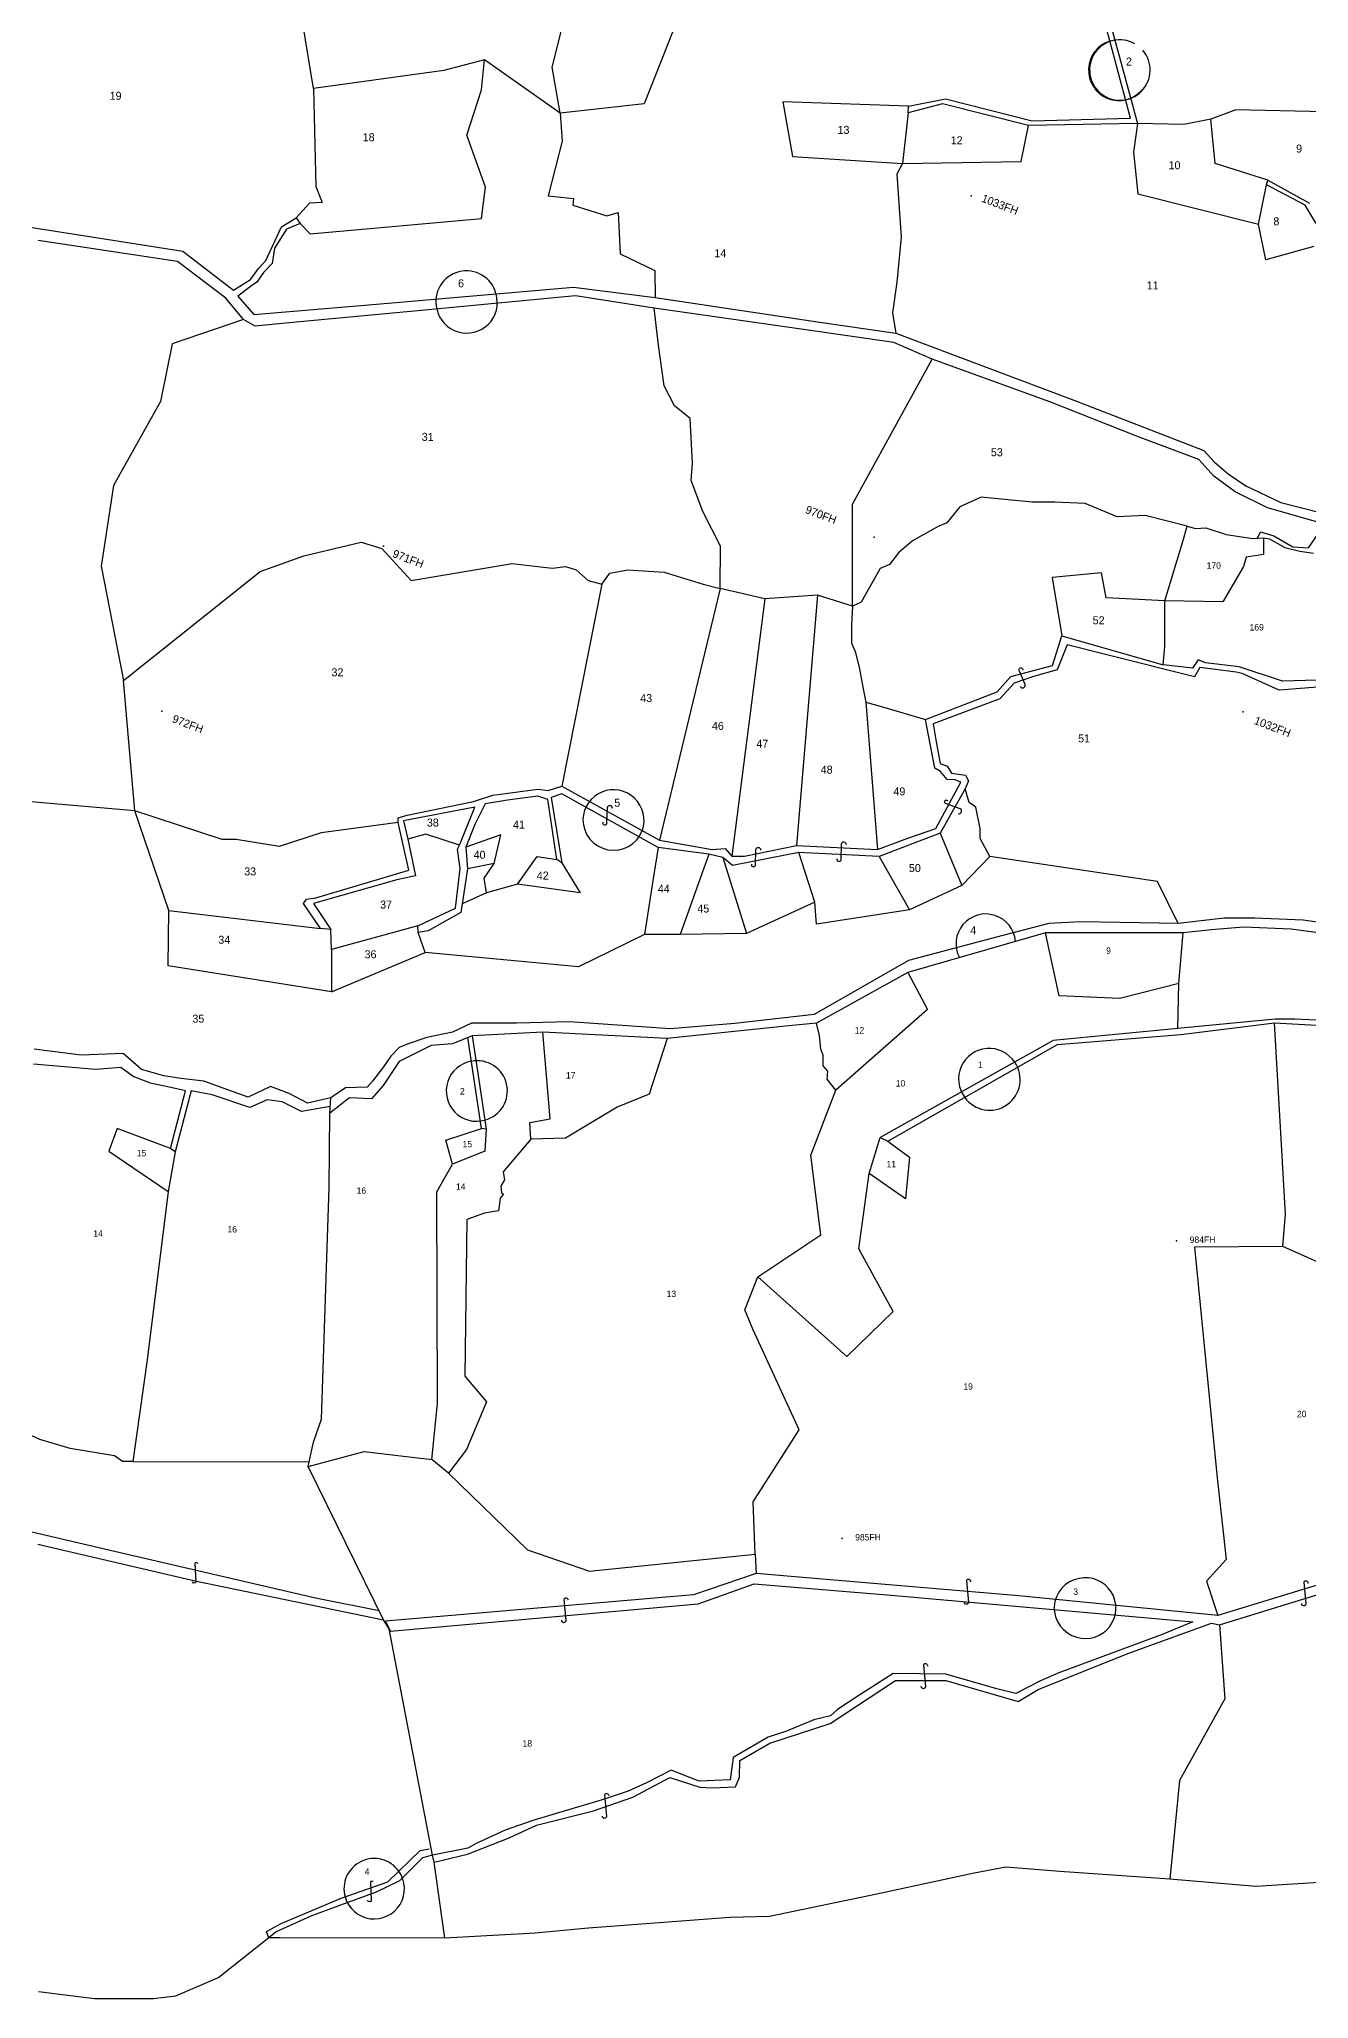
# Model space of a CAD drawing. Extents: x 149058 to 155632, y 177514 to 180719.
# Drawn here: x 152042 to 152835, y 177791 to 179015 of the extents above; entities that cross this region are included whole.
import ezdxf

# ---------------------------------------------------------------- set-up
doc = ezdxf.new("R2010")
doc.units = 0
doc.header["$MEASUREMENT"] = 0
for name, color, linetype in [('BORDER-B', 3, 'CONTINUOUS'), ('LINK', 4, 'CONTINUOUS'), ('NO', 1, 'CONTINUOUS'), ('PARCEL', 6, 'CONTINUOUS'), ('ROAD', 2, 'CONTINUOUS'), ('TRIG-P', 2, 'CONTINUOUS'), ('TRIG-T', 1, 'CONTINUOUS')]:
    doc.layers.add(name, color=color, linetype=linetype)

msp = doc.modelspace()

# ---------------------------------------------------------------- linework, layer by layer
at = {"layer": 'BORDER-B'}
for points in [[(152840.3, 178614.8), (152818.6, 178614.2), (152791.5, 178623.3), (152770.4, 178625.8), (152766, 178627.5), (152762.4, 178622.4), (152744, 178624.5), (152745, 178636), (152745.1, 178664.5), (152756.3, 178701.5), (152759, 178711.2), (152764.2, 178709.6), (152770.8, 178710), (152783.4, 178705.8), (152800.1, 178703.4), (152806.7, 178703.9), (152810.5, 178703.2), (152820, 178697.7), (152829.5, 178695.4), (152837.9, 178694.3)], [(152840.3, 178614.8), (152818.6, 178614.2), (152791.5, 178623.3), (152770.4, 178625.8), (152766, 178627.5), (152762.4, 178622.4), (152744, 178624.5), (152745, 178636), (152745.1, 178664.5), (152756.3, 178701.5), (152759, 178711.2), (152764.2, 178709.6), (152770.8, 178710), (152783.4, 178705.8), (152800.1, 178703.4), (152806.7, 178703.9), (152810.5, 178703.2), (152820, 178697.7), (152829.5, 178695.4), (152837.9, 178694.3)], [(152851.9, 178455.5), (152824.1, 178459.4), (152794.2, 178460.5), (152774.2, 178458.8), (152756.5, 178457.1), (152670.5, 178457.1), (152584.5, 178432.2), (152527.4, 178400.6), (152510.2, 178398.9), (152434.2, 178391), (152356.5, 178394.9), (152312.2, 178392.7), (152300, 178387.7), (152286.6, 178386.6), (152266.7, 178376.6), (152256.7, 178361.6), (152249.5, 178353.3), (152235.6, 178353.9), (152223.4, 178344.4), (152224, 178353.9), (152209.5, 178350.5), (152197.9, 178356.6), (152186.2, 178361.1), (152172.4, 178354.4), (152156.8, 178360), (152144.6, 178364.4), (152130.2, 178366.1), (152119.7, 178367.7), (152105.8, 178371.6), (152094.2, 178381.6), (152068.1, 178380.5), (152038.7, 178384.4)], [(152851.9, 178455.5), (152824.1, 178459.4), (152794.2, 178460.5), (152774.2, 178458.8), (152756.5, 178457.1), (152670.5, 178457.1), (152584.5, 178432.2), (152527.4, 178400.6), (152510.2, 178398.9), (152434.2, 178391), (152356.5, 178394.9), (152312.2, 178392.7), (152300, 178387.7), (152286.6, 178386.6), (152266.7, 178376.6), (152256.7, 178361.6), (152249.5, 178353.3), (152235.6, 178353.9), (152223.4, 178344.4)], [(152223.4, 178344.4), (152224, 178353.9), (152209.5, 178350.5), (152197.9, 178356.6), (152186.2, 178361.1), (152172.4, 178354.4), (152156.8, 178360), (152144.6, 178364.4), (152130.2, 178366.1), (152119.7, 178367.7), (152105.8, 178371.6), (152094.2, 178381.6), (152068.1, 178380.5), (152038.7, 178384.4)], [(152295.3, 177829), (152288.6, 177876.3), (152287.6, 177880.7), (152260.4, 178022.1), (152257, 178027.9), (152209.8, 178123.6), (152213.2, 178138.7), (152218.1, 178153.2), (152222.9, 178298), (152223.4, 178344.4)], [(152295.3, 177829), (152288.6, 177876.3), (152287.6, 177880.7), (152260.4, 178022.1), (152257, 178027.9), (152209.8, 178123.6), (152213.2, 178138.7), (152218.1, 178153.2), (152222.9, 178298), (152223.4, 178344.4)], [(152867.9, 177865.4), (152801.9, 177861.1), (152748.3, 177865.7), (152679.5, 177870.6), (152645.8, 177873.2), (152625.9, 177869.5), (152565.1, 177856.5), (152498, 177842.4), (152473.2, 177841.8), (152385, 177835.2), (152351.7, 177832.1), (152295.3, 177829)], [(152295.3, 177829), (152191.9, 177829.2), (152185.2, 177829.2), (152168.1, 177815.5), (152154, 177804.4), (152126.9, 177792.7), (152113.2, 177791), (152076.3, 177791), (152041.4, 177795.4)], [(152295.2, 177829), (152295.3, 177829)], [(152295.2, 177829), (152295.3, 177829)], [(152295.3, 177829), (152295.3, 177829)]]:
    msp.add_lwpolyline(points, dxfattribs=at)
at = {"layer": 'LINK'}
for points in [[(152654.7, 178611, 0.894395), (152657.8, 178612.1), (152654.3, 178620.6, -1.765084), (152656.3, 178621.1)], [(152399.9, 178534.8, 0.894395), (152396.6, 178535.2), (152396.3, 178526, -1.765084), (152394.3, 178526.3)], [(152616, 178531.5, 0.894395), (152617.3, 178534.5), (152608.7, 178537.7, -1.765084), (152609.6, 178539.5)], [(152492.7, 178508.6, 0.894395), (152489.4, 178508.9), (152489.1, 178499.7, -1.765084), (152487.2, 178500.1)], [(152546.2, 178512, 0.894395), (152542.9, 178512.3), (152542.6, 178503.1, -1.765084), (152540.6, 178503.5)], [(152140.9, 178063, 0.774646), (152139, 178062.9), (152139.6, 178051.5, -0.89396), (152137.5, 178051.6)], [(152623.9, 178051.6, 0.694851), (152621.1, 178052.4), (152622.4, 178038.7, -1.008348), (152619.8, 178039)], [(152834.7, 178050.6, 0.694851), (152831.9, 178051.4), (152833.2, 178037.7, -1.008348), (152830.6, 178038)], [(152372.4, 178040, 0.694851), (152369.6, 178040.8), (152370.9, 178027.1, -1.008348), (152368.3, 178027.5)], [(152597, 177998.8, 0.694851), (152594.2, 177999.7), (152595.5, 177985.9, -1.008348), (152592.9, 177986.3)], [(152397.8, 177917.8, 0.694851), (152395, 177918.6), (152396.3, 177904.9, -1.008348), (152393.7, 177905.2)], [(152250.5, 177863.9, 0.774646), (152248.7, 177863.9), (152249.2, 177852.4, -0.89396), (152247.1, 177852.6)]]:
    msp.add_lwpolyline(points, format="xyb", dxfattribs=at)
at = {"layer": 'PARCEL'}
for points in [[(152367.2, 178969.1), (152320.1, 179002.5), (152294.7, 178995.8), (152213.1, 178984.5), (152200.6, 179060.8), (152202.6, 179093)], [(152435.8, 179068), (152441.8, 179030.8), (152419.7, 178975), (152367.2, 178969.1), (152368.5, 178951.6), (152359.7, 178917.5), (152375.6, 178915.8), (152375.1, 178911.7), (152396.4, 178905), (152403.5, 178907.1), (152404.7, 178881.3), (152426.4, 178870.9), (152426.6, 178854)], [(152367.2, 178969.1), (152362.2, 178997.9), (152373.9, 179044.5), (152432.3, 179067.5)], [(152204.8, 178900.2), (152211, 178893.8), (152318.1, 178903.3), (152320.6, 178922.9), (152308.9, 178955.4), (152318.1, 178983.7), (152320.1, 179002.5)], [(152213.1, 178984.5), (152214.7, 178923.3), (152218.5, 178913.3), (152210.6, 178912.9), (152202.4, 178903.7)], [(152585, 178973.6), (152506.4, 178976.3), (152512.5, 178942.1), (152581.1, 178937.6), (152655.4, 178939), (152660, 178961.5)], [(152584.7, 178969.4), (152581.1, 178937.6), (152577.6, 178931.1), (152580.4, 178891.7), (152577.6, 178863.6), (152574.9, 178844.4), (152577.1, 178831.6)], [(152928.3, 178968), (152789.5, 178971.3), (152773.8, 178965.3), (152757, 178962.1), (152728.1, 178962.6), (152725.6, 178944.8), (152728.3, 178918.8), (152803.6, 178899.8), (152808.6, 178924.3)], [(152809.4, 178927.3), (152776.5, 178937.7), (152773.8, 178965.3)], [(152838.1, 178885.9), (152808.1, 178877.5), (152803.6, 178899.8)], [(152169.5, 178840.2), (152124.8, 178825.1), (152117.5, 178789), (152088.3, 178736.5), (152080.5, 178686.2), (152094.4, 178614.6)], [(152550, 178661.1), (152528.1, 178667.9), (152495.1, 178665.7), (152467.2, 178672.2), (152467.5, 178698.7), (152456.4, 178720.2), (152449.2, 178739.6), (152449.9, 178750.4), (152448.5, 178778.3), (152438.8, 178786.2), (152432.3, 178798.8), (152428.8, 178824.2), (152426.1, 178847.2)], [(152759, 178711.2), (152732.7, 178717.7), (152715.4, 178717), (152695.3, 178725.3), (152676.3, 178726), (152662, 178726), (152630.4, 178729.2), (152617.1, 178723.1), (152608.9, 178713.1), (152603.5, 178710.9), (152587.4, 178701.9), (152578.7, 178694.4), (152573, 178687.2), (152567.3, 178684.7), (152555.4, 178663.6), (152550, 178661.1), (152550, 178724.9), (152599.8, 178815.4)], [(152806.7, 178703.9), (152806.8, 178693.4), (152795.8, 178691.7), (152794.2, 178685.8), (152781.4, 178663.9), (152745.1, 178664.5)], [(152122.7, 178471), (152101.6, 178533.2), (151976.3, 178544.1), (151915, 178551.2), (151864.1, 178590), (151851.2, 178641.6), (151834.7, 178666), (151776.9, 178696.5), (151763.2, 178685)], [(152266, 178525.9), (152217.9, 178519.6), (152191.7, 178511), (152164.8, 178515.3), (152156.2, 178515.3), (152101.6, 178533.2), (152094.4, 178614.6), (152179.8, 178682.8), (152207.1, 178692.5), (152243, 178701.1), (152255.9, 178697.1), (152274.2, 178677.1), (152337.4, 178687.8), (152354.9, 178685.7), (152362.5, 178684.9), (152370.7, 178686), (152377.2, 178683.9), (152384.7, 178677.1), (152393.3, 178674.9), (152398.3, 178681.7), (152409.5, 178683.9), (152432.2, 178682.4), (152456.6, 178674.9), (152467.2, 178672.2)], [(152745.1, 178664.5), (152708.5, 178666.3), (152705.6, 178681.9), (152674.6, 178679), (152680.8, 178642.6)], [(152393.3, 178674.9), (152368.3, 178548.6)], [(152467.2, 178672.2), (152429.4, 178515)], [(152528.1, 178667.9), (152515, 178511.5)], [(152495.1, 178665.7), (152474.6, 178505)], [(152550, 178661.1), (152549.3, 178649.6), (152549.3, 178638.1), (152551.5, 178632.7), (152554, 178623), (152556.5, 178609.4), (152558.3, 178601.2), (152568.7, 178598.3), (152595.5, 178590.4)], [(152558.3, 178601.2), (152565.5, 178509.1)], [(152753.5, 178462.8), (152740.6, 178489), (152635.8, 178504.7), (152629.7, 178515.9), (152629.7, 178522.3), (152626.9, 178535.6), (152622.9, 178538.5), (152620.3, 178547)], [(152304.3, 178511.7), (152283.3, 178518.7), (152272.1, 178515.6)], [(152326, 178500.4), (152330.3, 178518.3), (152308.4, 178510.5)], [(152428.5, 178510.3), (152425, 178488.2), (152420, 178455.9)], [(152604.7, 178519.2), (152618.3, 178486.5)], [(152321.3, 178482.1), (152319.9, 178491.1), (152326, 178500.4), (152309.3, 178497)], [(152368.3, 178500.8), (152379.8, 178482.1), (152340.7, 178487.5), (152352.9, 178504.7), (152365.1, 178502.9)], [(152460.1, 178506.1), (152442.2, 178455.9)], [(152469, 178504.1), (152483.8, 178456.6)], [(152635.8, 178504.7), (152618.3, 178486.5), (152585.6, 178471.4), (152527.5, 178462.4), (152526.4, 178476.1), (152516.5, 178507.3)], [(152566.6, 178504.8), (152585.6, 178471.4)], [(152340.7, 178487.5), (152321.3, 178482.1), (152306.1, 178475.2)], [(152224.4, 178420.1), (152122.3, 178436.5), (152122.7, 178471), (152217.6, 178459.8)], [(152526.4, 178476.1), (152483.8, 178456.6), (152442.2, 178455.9), (152420, 178455.9), (152378.7, 178435.8), (152282.9, 178444.8), (152278.6, 178457.2)], [(152278.3, 178461.3), (152224.4, 178446.6), (152224.1, 178459.2)], [(152224.4, 178446.6), (152224.4, 178420.1), (152282.9, 178444.8)], [(152753.9, 178425.3), (152716.9, 178415.9), (152679, 178417.7), (152670.5, 178457.1)], [(152753.2, 178397.2), (152753.9, 178425.3), (152756.5, 178457.1)], [(152584.5, 178432.2), (152596.7, 178409.2), (152539.6, 178358.8)], [(152490.8, 178242), (152530.2, 178268.4), (152523.9, 178318.2), (152539.6, 178358.8), (152534.2, 178365.5), (152534.5, 178370.6), (152531.7, 178374), (152531.7, 178380.6), (152530.2, 178384.3), (152529.3, 178392.8), (152527.4, 178400.6)], [(152921.3, 178232.6), (152867, 178239.6), (152818.8, 178261), (152820.5, 178281.2), (152813.7, 178400.7)], [(152434.2, 178391), (152422.9, 178356.3), (152402.8, 178348.2), (152370.7, 178328.8), (152348.9, 178328.2), (152348.4, 178338.5), (152361, 178340.8), (152356.5, 178394.9)], [(152100.3, 178126.8), (152093.9, 178126.8), (152088.8, 178130.2), (152061.2, 178134.9), (152042.1, 178140.4), (152022.2, 178149.6), (152029.8, 178258.6), (152031.9, 178314.7), (152035.5, 178366.8)], [(152123.9, 178322.2), (152090.4, 178334.8), (152085.3, 178320.7), (152122.4, 178295.5)], [(152348.9, 178328.2), (152331.7, 178307.6), (152332.5, 178302.7), (152330.3, 178298.7), (152330.6, 178294.6), (152331.9, 178293.7), (152329.7, 178291.2), (152328.7, 178283.3), (152320, 178281.8), (152309, 178278), (152307.8, 178180.1), (152321.2, 178163.9), (152308.7, 178134.2), (152297.5, 178119.5), (152287.1, 178127.9), (152290.6, 178162.9), (152290.3, 178295.2), (152300, 178312.4), (152295.9, 178327.4), (152318.1, 178334.7)], [(152321.1, 178334.3), (152320.3, 178320.6), (152300, 178312.4)], [(152489.1, 178068.9), (152487.9, 178101.6), (152516.7, 178146.5), (152487.6, 178209.3), (152482.6, 178221.4), (152490.8, 178242), (152546.3, 178192.3), (152575.4, 178220.5), (152553.9, 178259.6), (152560.3, 178306.6), (152567.3, 178329.2)], [(152572, 178326.8), (152585.5, 178316.9), (152583, 178290.9), (152560.3, 178306.6)], [(152126.7, 178320.2), (152122.4, 178295.5), (152109.2, 178190.2), (152100.3, 178126.8), (152210.5, 178126.6)], [(152818.8, 178261), (152763.7, 178260.6), (152777.7, 178116.6), (152783.4, 178065.5), (152771.1, 178051.9), (152778.2, 178030.5)], [(152209.8, 178123.6), (152244.8, 178132.9), (152287.1, 178127.9)], [(152297.5, 178119.5), (152346.8, 178071.6), (152385.6, 178058.2), (152489.1, 178068.9), (152489.7, 178056.7)], [(152779.3, 178024.7), (152782.6, 177978.5), (152754.2, 177927.4), (152748.3, 177865.7)]]:
    msp.add_lwpolyline(points, dxfattribs=at)
for centre, radius, start, end in [((152716.4, 178996), 19, 107.0967, 318.611), ((152717, 178996.1), 18.9, 60.3086, 40.8597), ((152308.7, 178851.5), 19.1, 14.5808, 193.9685), ((152308.9, 178850.8), 19.1, 191.9965, 16.5528), ((152400.6, 178527.3), 19.1, 340.7266, 177.9138), ((152400.7, 178527.8), 19.2, 179.6552, 338.9852), ((152633.2, 178450.2), 18.6, 4.7672, 207.5982), ((152315, 178358.2), 18.9, 99.8513, 286.0636), ((152315.5, 178358.3), 18.8, 284.5767, 101.3383), ((152635.3, 178365.7), 19.1, 33.1959, 217.0863), ((152635.6, 178365.3), 19.1, 215.4426, 34.8395), ((152694.8, 178035.2), 18.8, 99.9635, 255.3513), ((152695.5, 178035.1), 19, 253.2514, 102.0634), ((152251.1, 177859.8), 18.9, 35.4342, 195.8697), ((152251.1, 177859.8), 18.9, 195.8262, 35.4776)]:
    msp.add_arc(centre, radius, start, end, dxfattribs=at)
at = {"layer": 'ROAD'}
for points in [[(152722.7, 179053.7), (152710.3, 179027.8), (152728.1, 178962.6), (152660, 178961.5), (152606.2, 178974.9), (152584.7, 178969.4), (152585, 178973.6), (152608.1, 178978), (152662.1, 178964.4), (152723.7, 178966), (152706.6, 179029.9), (152712.7, 179043), (152717.7, 179053.9)], [(152839.7, 178900.2), (152832.7, 178911.7), (152808.6, 178924.3), (152809.4, 178927.3), (152835.4, 178913)], [(152037.3, 178897.8), (152131.5, 178883), (152163.2, 178858.6), (152170.4, 178863.2), (152173.9, 178865.3), (152179, 178872.3), (152183.3, 178877.1), (152193.2, 178898.1), (152202.4, 178903.7), (152202.4, 178903.7), (152204.8, 178900.2), (152196.4, 178896.7), (152188.9, 178884.7), (152187.3, 178875.3), (152182, 178869.6), (152177.7, 178863.5), (152174.4, 178861.3), (152165.9, 178854.9), (152175.8, 178843.3), (152245.3, 178849.2), (152375.7, 178860.4), (152426.6, 178854), (152528.1, 178838.7), (152577.1, 178831.6), (152689.8, 178789.3), (152769.5, 178758.4), (152776, 178751.2), (152784.6, 178743.9), (152795.6, 178736.4), (152817.5, 178725.9), (152843, 178719.4)], [(152802.9, 178703.6), (152804.9, 178707.5), (152813.2, 178705.1), (152825, 178698.1), (152834.9, 178697.5), (152845, 178712.4), (152809.3, 178722.6), (152789.1, 178732.5), (152775.7, 178742.4), (152766.3, 178752.7), (152728, 178767.1), (152673.2, 178788.7), (152599.8, 178815.4), (152575.7, 178825.9), (152520.7, 178833.8), (152426.1, 178847.2), (152376.8, 178855.1), (152280.4, 178845.9), (152198, 178838.2), (152176.8, 178836.1), (152169.5, 178840.2), (152158.4, 178853.6), (152128.3, 178876.4), (152041.1, 178889.5)], [(152840.5, 178610.6), (152816.6, 178608.6), (152793.5, 178619), (152789.7, 178619.8), (152767, 178622.8), (152763.7, 178616.9), (152709.7, 178630.5), (152684.1, 178636.9), (152677.9, 178621.3), (152663.1, 178617.2), (152651, 178613.1), (152641.9, 178603.3), (152600.3, 178587.7), (152602, 178577.7), (152604.7, 178562.9), (152609.1, 178561.1), (152611.8, 178556.7), (152620.6, 178555.5), (152622.4, 178552), (152620.3, 178547), (152604.7, 178519.2), (152566.6, 178504.8), (152516.5, 178507.3), (152474.9, 178499), (152469, 178504.1), (152460.1, 178506.1), (152428.5, 178510.3), (152368.3, 178543.9), (152361.6, 178541.5), (152368.3, 178500.8), (152365.1, 178502.9), (152359.5, 178540.3), (152353.3, 178542.4), (152334.4, 178540), (152320.5, 178537.7), (152314, 178524.7), (152308.4, 178510.5), (152309.3, 178497), (152306.1, 178475.2), (152305.2, 178469.8), (152284.8, 178458.3), (152278.6, 178457.2), (152278.3, 178461.3), (152301.9, 178472.5), (152304.9, 178497.3), (152303.1, 178509.4), (152304.3, 178511.7), (152314, 178535.6), (152269.5, 178527.1), (152272.1, 178515.6), (152276.9, 178492.6), (152265.3, 178490.2), (152213.2, 178475.4), (152224.1, 178459.2), (152217.6, 178459.8), (152207, 178475.4), (152208.8, 178478.1), (152214.7, 178478.9), (152272.8, 178496.1), (152266, 178525.9), (152266, 178528.8), (152271.6, 178530.6), (152313.2, 178539.1), (152325.3, 178543), (152353.4, 178546.8), (152359.8, 178546), (152368.3, 178548.6), (152429.4, 178515), (152462.2, 178509.1), (152470.4, 178509.7), (152474.6, 178505), (152482.5, 178505), (152515, 178511.5), (152565.5, 178509.1), (152584.6, 178516.2), (152602, 178522.2), (152617.6, 178551.1), (152614.1, 178552.6), (152609, 178552.9), (152604.9, 178557.9), (152601.4, 178560), (152595.5, 178590.4), (152640.3, 178607.5), (152648.9, 178617.2), (152674.9, 178624), (152680.8, 178642.6), (152744, 178624.5)], [(152850.2, 178462.2), (152831.6, 178465), (152801.3, 178466.1), (152782.2, 178466.1), (152753.5, 178462.8), (152692.8, 178463.9), (152672.6, 178462.8), (152640, 178454.3), (152585, 178439.7), (152526, 178406), (152476.5, 178400.4), (152436.1, 178397.1), (152373.1, 178401.5), (152340.1, 178400.6), (152311.9, 178400.6), (152300.1, 178395), (152284, 178391.7), (152272.3, 178387.7), (152266.6, 178385.3), (152261.4, 178380), (152256.9, 178373.2), (152250, 178364.3), (152246.8, 178360.6), (152233.1, 178360.2), (152224, 178353.9)], [(152949.6, 178424.2), (152940.2, 178399.9), (152913.5, 178399.1), (152826.2, 178403), (152814.1, 178403), (152753.2, 178397.2), (152675.3, 178389.7), (152567.3, 178329.2), (152572, 178326.8), (152678.1, 178387.3), (152755.1, 178393.6), (152813.7, 178400.7), (152914.3, 178395.2), (152942.2, 178397.2), (152952.1, 178424.5)], [(152312.2, 178392.7), (152315.9, 178369.3), (152321.1, 178334.3), (152318.1, 178334.7), (152309.6, 178391.6)], [(152223.6, 178348.5), (152205.7, 178345.3), (152193.6, 178351.4), (152184.3, 178352.6), (152173.3, 178347.8), (152149.8, 178355.9), (152136.8, 178358.3), (152126.7, 178320.2), (152123.9, 178322.2), (152133.2, 178358.3), (152125.9, 178359.9), (152111.3, 178363.2), (152100.4, 178367.2), (152092.7, 178372.9), (152076.9, 178371.7), (152038.3, 178374.9)], [(152254.2, 178033.4), (152214.4, 178041.4), (152088.9, 178070.5), (152016.5, 178087.3)], [(152040.9, 178075), (152140.1, 178051.9), (152257, 178027.9)], [(152887.9, 178064), (152778.2, 178030.5), (152653.8, 178042.7), (152535.9, 178052.7), (152489.7, 178056.7), (152450.6, 178043.4), (152258.1, 178026.9), (152261.3, 178020.8), (152453.5, 178037.7), (152488.6, 178050.2), (152576.4, 178043), (152762.5, 178026.6), (152743.5, 178018.7), (152678.9, 177994.7), (152667.4, 177989.6), (152652, 177981.8), (152640.2, 177984.6), (152608.3, 177993.9), (152575.3, 177994.3), (152554.5, 177981), (152540.5, 177971.7), (152536.2, 177967.8), (152525.8, 177965.3), (152508.7, 177958.3), (152497.2, 177954.4), (152475.3, 177941.8), (152473.5, 177927.8), (152454.2, 177927.1), (152436.6, 177933.9), (152421.2, 177926), (152409.7, 177920.7), (152393.6, 177915.3), (152362, 177906), (152350.2, 177902.4), (152333, 177896.3), (152314.7, 177888.1), (152309.7, 177885.2), (152287.6, 177880.7)], [(152288.6, 177876.3), (152309.3, 177881.3), (152335.5, 177891.6), (152352.4, 177899.5), (152388.2, 177908.5), (152412.6, 177917.1), (152435.9, 177929.3), (152454.5, 177923.2), (152462.1, 177922.8), (152476.8, 177923.5), (152479.3, 177929.6), (152479.6, 177940), (152498.3, 177950.8), (152535.9, 177963), (152576.8, 177989.8), (152608.3, 177989.9), (152653.5, 177976.7), (152666, 177984.2), (152722, 178006.8), (152774.3, 178025.8), (152779.3, 178024.7), (152889.4, 178058.7)], [(152185.2, 177829.2), (152183.8, 177833.1), (152193, 177838.1), (152230.4, 177853.8), (152259.6, 177864.1), (152279.8, 177883.6), (152285.5, 177884.7), (152285.5, 177884.7)], [(152287.6, 177880.7), (152281.3, 177879), (152267, 177864.8), (152252.4, 177857.7), (152230, 177849.5), (152211.5, 177842.7), (152189.8, 177832.8), (152185.2, 177829.2)]]:
    msp.add_lwpolyline(points, dxfattribs=at)
at = {"layer": 'TRIG-P'}
for p in [(152624.1, 178917.4), (152563.4, 178704.3), (152256.9, 178698.7), (152118.5, 178595.6), (152794, 178595.2), (152752.3, 178264.6), (152543.4, 178078.7)]:
    msp.add_point(p, dxfattribs=at)

# ---------------------------------------------------------------- texts
at = {"layer": 'NO'}
for s, height, p in [('2', 5, (152720.8, 178998.9)), ('19', 5, (152085.8, 178977.5)), ('13', 5, (152540.6, 178956.2)), ('18', 5, (152243.9, 178951.6)), ('12', 5, (152611.3, 178949.7)), ('9', 5, (152827.1, 178944.5)), ('10', 5, (152747.4, 178934.1)), ('8', 5, (152812.9, 178899.1)), ('14', 5, (152463.6, 178879.1)), ('6', 5, (152303.5, 178860.3)), ('11', 5, (152733.8, 178859)), ('31', 5, (152280.8, 178764.4)), ('53', 5, (152636.4, 178754.8)), ('170', 4, (152771.2, 178684.5)), ('52', 5, (152700, 178649.8)), ('169', 4, (152798, 178645.9)), ('32', 5, (152224.4, 178617.3)), ('43', 5, (152417.3, 178601.2)), ('46', 5, (152462.1, 178583.8)), ('51', 5, (152690.9, 178576)), ('47', 5, (152489.9, 178572.7)), ('48', 5, (152530.1, 178556.5)), ('49', 5, (152575.5, 178542.9)), ('5', 5, (152401.1, 178535.8)), ('38', 5, (152284, 178523.4)), ('41', 5, (152337.8, 178522.1)), ('40', 5, (152313.2, 178503.3)), ('33', 5, (152169.9, 178492.9)), ('42', 5, (152352.7, 178490.3)), ('50', 5, (152585.2, 178495)), ('44', 5, (152428.3, 178482.1)), ('37', 5, (152254.8, 178472.2)), ('45', 5, (152453, 178469.7)), ('4', 5, (152623.5, 178456.1)), ('34', 5, (152153.7, 178450.2)), ('9', 4, (152708.4, 178443.9)), ('36', 5, (152245.1, 178441.1)), ('35', 5, (152137.5, 178400.9)), ('12', 4, (152551.3, 178394.1)), ('1', 4, (152628.3, 178372.6)), ('17', 4, (152370.9, 178366)), ('10', 4, (152577, 178361)), ('2', 4, (152304.7, 178356)), ('15', 4, (152306.3, 178323)), ('15', 4, (152102.7, 178317.4)), ('11', 4, (152571.2, 178310.5)), ('14', 4, (152302.2, 178296.5)), ('16', 4, (152240.1, 178294)), ('14', 4, (152075.6, 178267.2)), ('16', 4, (152159.4, 178269.8)), ('13', 4, (152433.8, 178229.5)), ('19', 4, (152619.2, 178171.6)), ('20', 4, (152827.6, 178154.4)), ('3', 4, (152687.9, 178043.4)), ('18', 4, (152343.8, 177948.6)), ('4', 4, (152245.2, 177868.6))]:
    msp.add_text(s, height=height, dxfattribs=at).set_placement(p)
at = {"layer": 'TRIG-T'}
for s, p in [('1033FH', (152630.1, 178914)), ('970FH', (152520, 178719.5)), ('971FH', (152262.1, 178692)), ('972FH', (152124.4, 178588.8)), ('1032FH', (152800.4, 178587.7))]:
    msp.add_text(s, height=5, rotation=338.9091, dxfattribs=at).set_placement(p)
for s, p in [('984FH', (152760.6, 178263.3)), ('985FH', (152551.6, 178077.4))]:
    msp.add_text(s, height=4, dxfattribs=at).set_placement(p)

doc.saveas('drawing.dxf')
